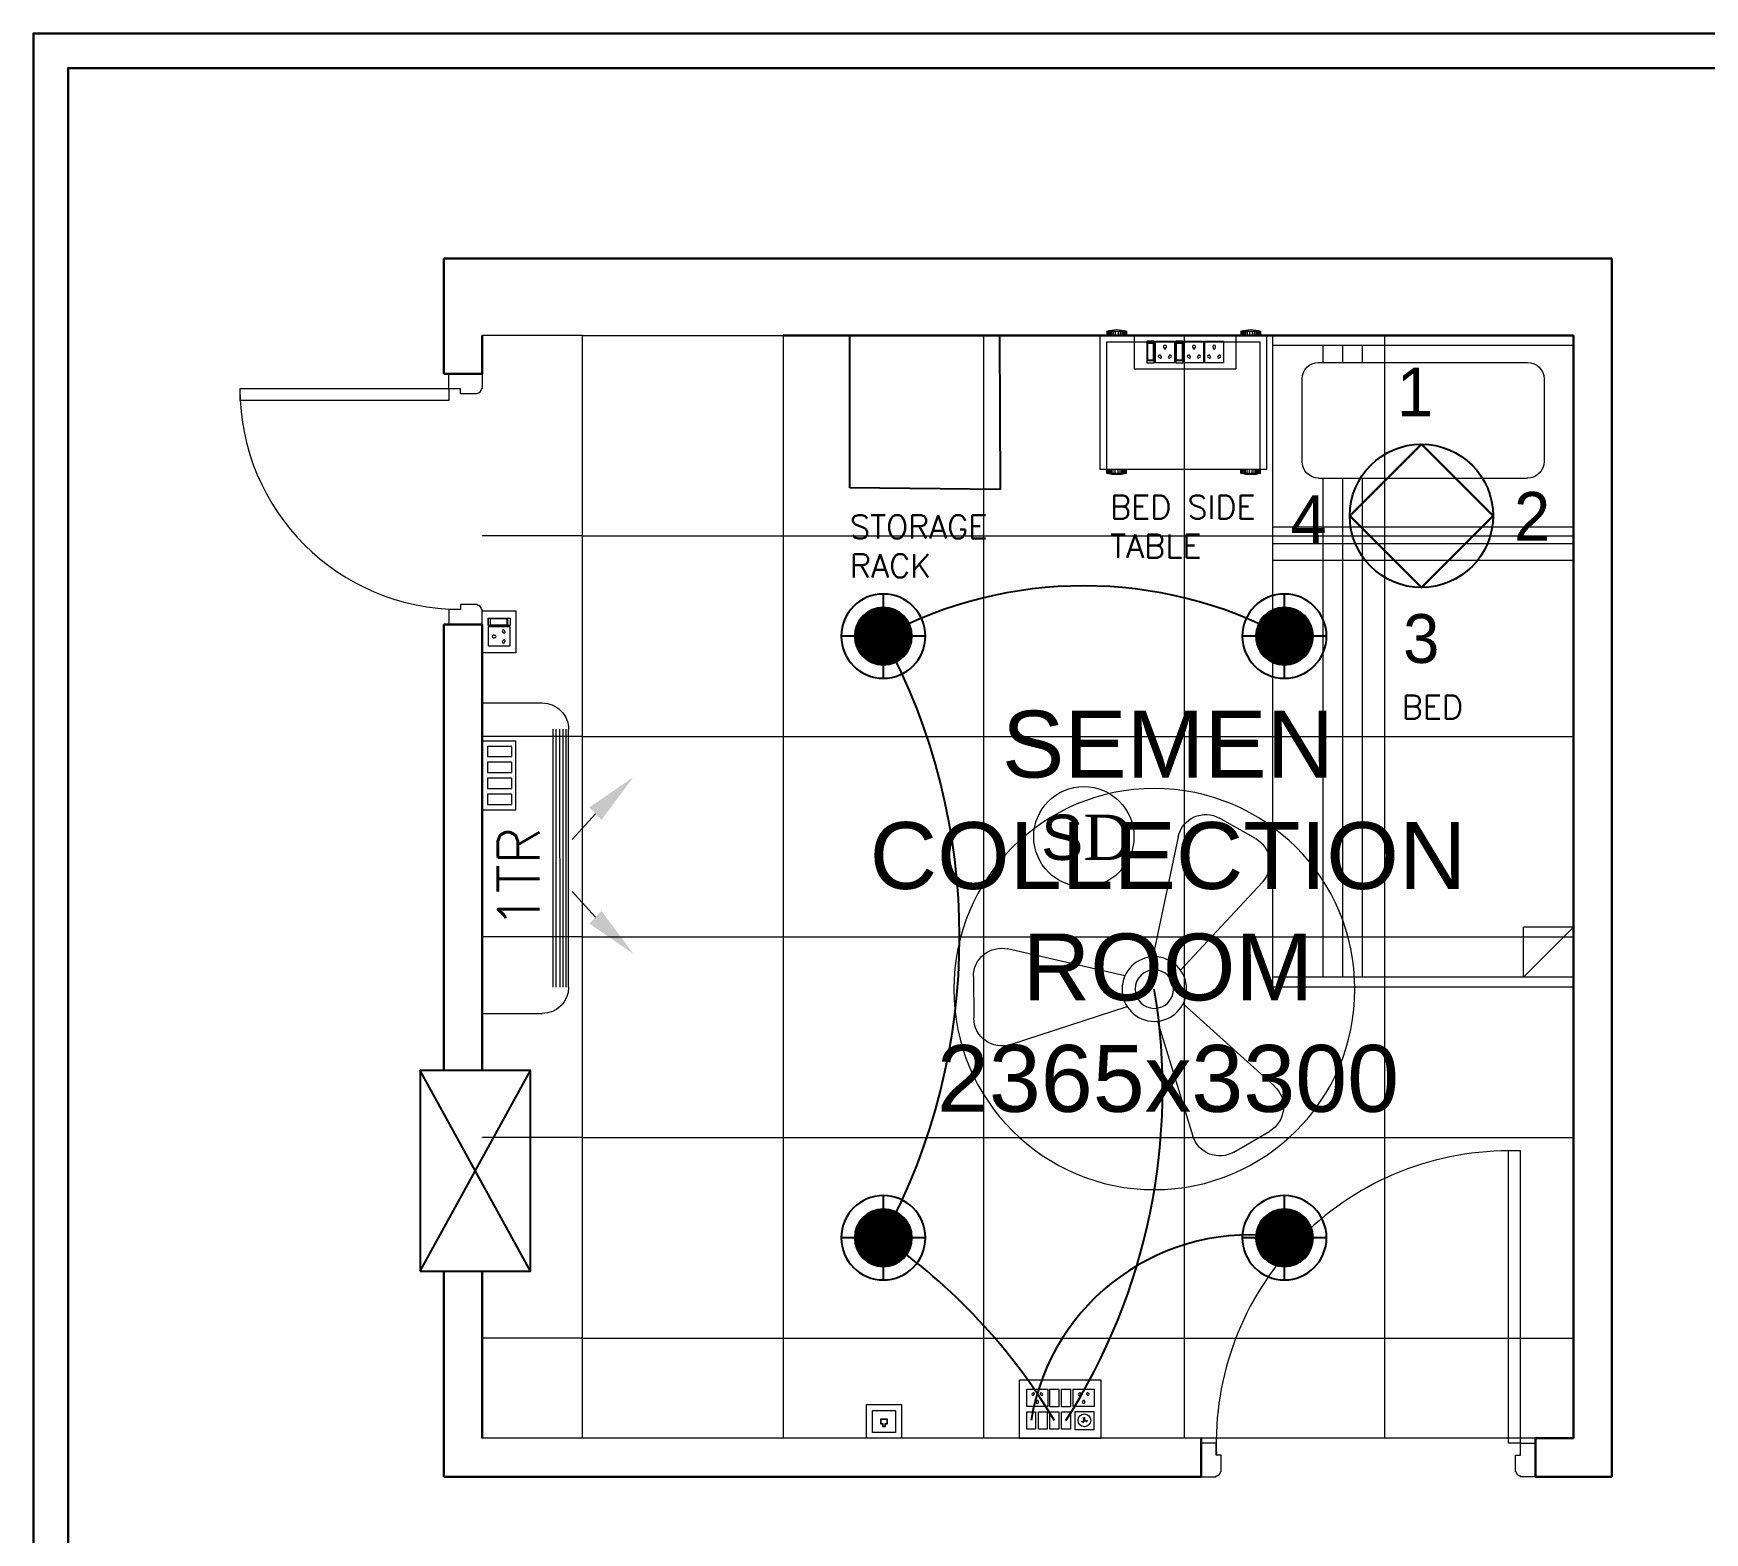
# Model space of a CAD drawing. Header units: millimetres. Extents: x 3552052 to 4144896, y -707811 to -630695.
# Drawn here: x 3871819 to 3876819, y -686767 to -682282 of the extents above; entities that cross this region are included whole.
import ezdxf

# ---------------------------------------------------------------- set-up
doc = ezdxf.new("R2010")
doc.units = ezdxf.units.MM
doc.header["$LTSCALE"] = 6
doc.header["$MEASUREMENT"] = 0
doc.layers.get('0').update_dxf_attribs({"linetype": 'CONTINUOUS', "lineweight": 0})
for name, color, linetype, lineweight in [('DIM', 7, 'CONTINUOUS', 0), ('DOOR', 44, 'CONTINUOUS', 0), ('ELE-1200MM CEILINGFAN', 6, 'CONTINUOUS', 0), ('ELE-12M RAW&UPS SB', 40, 'CONTINUOUS', 0), ('ELE-12W LED', 1, 'CONTINUOUS', 0), ('ELE-12W UPS LIGHT', 3, 'CONTINUOUS', 0), ('ELE-2NOS OF 6-16 RAW POWER SOCKET', 1, 'CONTINUOUS', 0), ('ELE-3NOS 6-16A POWER SOCKET', 5, 'CONTINUOUS', 0), ('ELE-4M RAW P.SB', 40, 'CONTINUOUS', 0), ('ELE-4M UPS P.SB', 3, 'CONTINUOUS', 0), ('ELE.LAN POINT', 3, 'CONTINUOUS', 0), ('EQP', 6, 'CONTINUOUS', 0), ('FA-BELOW SMOKE DERECTOR', 1, 'CONTINUOUS', 0), ('furniture', 33, 'CONTINUOUS', 0), ('HVAC_HI_WALL_1TR', 1, 'CONTINUOUS', 0), ('M HVAC HIGH WALL UNIT', 3, 'CONTINUOUS', 0), ('MEP_HVAC_TEXT', 7, 'CONTINUOUS', 0), ('WALL', 8, 'CONTINUOUS', 0), ('WIN', 151, 'CONTINUOUS', 0)]:
    doc.layers.add(name, color=color, linetype=linetype, lineweight=lineweight)
doc.layers.add('ELE-6A AC SOCKET', color=7, linetype='CONTINUOUS', lineweight=0, true_color=0x00ceb6)
doc.layers.add('ELE-LIGHTING WIRING', color=7, linetype='CONTINUOUS', lineweight=0, true_color=0x63d7b6)
doc.styles.add('ARIAL', font='arial.ttf')
doc.styles.add('PDF Times New Roman', font='times.ttf')
doc.styles.get("Standard").update_dxf_attribs({"font": 'SIMPLEX'})
doc.styles.add('VERDANA', font='verdana.ttf')

# ---------------------------------------------------------------- blocks, each defined once
blk = doc.blocks.new('FRR')
at = {"layer": 'ELE-4M UPS P.SB', "color": 251, "linetype": 'ByBlock'}
for p, q in [((3567365.5, -675052.3), (3567065.5, -675052.3)), ((3567965.5, -675052.3), (3567965.5, -678352.3)), ((3568565.5, -675052.3), (3568565.5, -678352.3)), ((3569165.5, -675052.3), (3569165.5, -678352.3)), ((3569765.5, -675052.3), (3569765.5, -678352.3)), ((3567365.5, -675652.3), (3567065.5, -675652.3)), ((3567365.5, -675652.3), (3570330.5, -675652.3)), ((3567365.5, -676252.3), (3567065.5, -676252.3)), ((3567365.5, -676252.3), (3570330.5, -676252.3)), ((3567365.5, -676852.3), (3567065.5, -676852.3)), ((3567365.5, -676852.3), (3570330.5, -676852.3)), ((3567365.5, -677452.3), (3567065.5, -677452.3)), ((3567365.5, -677452.3), (3570330.5, -677452.3)), ((3567365.5, -678052.3), (3567065.5, -678052.3)), ((3567365.5, -678052.3), (3570330.5, -678052.3)), ((3567365.5, -678352.3), (3567065.5, -678352.3))]:
    blk.add_line(p, q, dxfattribs=at)
blk.add_lwpolyline([(3567365.5, -675052.3), (3570330.5, -675052.3), (3570330.5, -678352.3), (3567365.5, -678352.3)], close=True, dxfattribs=at)
blk = doc.blocks.new('SDFF')
at = {"layer": 'ELE-4M RAW P.SB'}
for p, q in [((0, -100), (0, 0)), ((207.1, 0, 0), (0, 0)), ((207.1, -100, 0), (207.1, 0, 0)), ((207.1, -100, 0), (0, -100))]:
    blk.add_line(p, q, dxfattribs=at)
at = {"layer": 'ELE-4M RAW P.SB', "color": 3, "linetype": 'ByBlock'}
blk.add_lwpolyline([(47.2, -84.5), (47.2, -11.2), (16.7, -11.2), (16.7, -84.5)], close=True, dxfattribs=at)
at = {"layer": 'ELE-4M RAW P.SB', "linetype": 'ByBlock'}
for points in [[(94.9, -84.5), (94.9, -11.2), (64.4, -11.2), (64.4, -84.5)], [(142.6, -84.5), (142.6, -11.2), (112.1, -11.2), (112.1, -84.5)], [(190.3, -84.5), (190.3, -11.2), (159.8, -11.2), (159.8, -84.5)]]:
    blk.add_lwpolyline(points, close=True, dxfattribs=at)
blk = doc.blocks.new('A$C19B8274B')
at = {"layer": 'DOOR'}
for p, q in [((-45, 925), (-80, 925)), ((-80, 50), (-80, 925)), ((-45, 50), (-45, 925)), ((-45, 50), (-80, 50)), ((-955, -50), (-955, -47.5)), ((-940, -35), (-942.5, -35)), ((-60, -35), (-57.5, -35)), ((-45, -50), (-45, -47.5))]:
    blk.add_line(p, q, dxfattribs=at)
for points in [[(-940, 15), (-955, 15), (-955, 50), (-1000, 50), (-1000, -50), (-955, -50)], [(-60, 15), (-45, 15), (-45, 50), (0, 50), (0, -50), (-45, -50)], [(-940, -35), (-940, 15)], [(-60, -35), (-60, 15)]]:
    blk.add_lwpolyline(points, dxfattribs=at)
at = {"layer": 'DOOR', "color": 145}
blk.add_arc((-80, 50), 875, 90, 182.2924, dxfattribs=at)
at = {"layer": 'DOOR'}
for centre, start, end in [((-955, -35), 270, 0), ((-45, -35), 180, 270)]:
    blk.add_arc(centre, 12.5, start, end, dxfattribs=at)
blk = doc.blocks.new('5')
at = {"layer": 'ELE-12M RAW&UPS SB', "color": 40, "ltscale": 10}
for p, q in [((3595754.1, -684830.6), (3595746.6, -684829.2)), ((3595747.9, -684825.4), (3595754.5, -684829.6)), ((3595755.5, -684840.2), (3595755.9, -684832.4)), ((3595757, -684828.9), (3595762, -684823.1)), ((3595757, -684832.2), (3595759.5, -684839.4)), ((3595764.6, -684826.2), (3595757.6, -684829.8))]:
    blk.add_line(p, q, dxfattribs=at)
for points in [[(3595950.5, -684951.6), (3595706.7, -684951.6), (3595706.7, -684776.6), (3595950.5, -684776.6)], [(3595784.7, -684803.3), (3595726.6, -684803.3), (3595726.6, -684856.1), (3595784.7, -684856.1)], [(3595824.4, -684856.4), (3595798, -684856.4), (3595798, -684803.6), (3595824.4, -684803.6)], [(3595859.1, -684856.4), (3595832.7, -684856.4), (3595832.7, -684803.6), (3595859.1, -684803.6)], [(3595893.8, -684856.4), (3595867.4, -684856.4), (3595867.4, -684803.6), (3595893.8, -684803.6)], [(3595824.4, -684923.9), (3595798, -684923.9), (3595798, -684871.1), (3595824.4, -684871.1)], [(3595859.1, -684923.9), (3595832.7, -684923.9), (3595832.7, -684871.1), (3595859.1, -684871.1)]]:
    blk.add_lwpolyline(points, close=True, dxfattribs=at)
at = {"layer": 'ELE-12M RAW&UPS SB', "color": 3, "linetype": 'ByBlock', "elevation": 0}
blk.add_lwpolyline([(3595928.5, -684856.4), (3595902.1, -684856.4), (3595902.1, -684803.6), (3595928.5, -684803.6)], close=True, dxfattribs=at)
at = {"layer": 'ELE-12M RAW&UPS SB', "color": 40, "ltscale": 10}
for radius in [19.1, 1.78]:
    blk.add_circle((3595756, -684830.6), radius, dxfattribs=at)
at = {"layer": 'ELE-4M RAW P.SB', "color": 40, "ltscale": 10}
for p, q in [((3595726.6, -684871.4), (3595789.7, -684871.4)), ((3595726.6, -684924.2), (3595726.6, -684871.4)), ((3595789.7, -684871.4), (3595789.7, -684924.2)), ((3595865.4, -684871.4), (3595928.5, -684871.4)), ((3595865.4, -684924.2), (3595865.4, -684871.4)), ((3595928.5, -684871.4), (3595928.5, -684924.2)), ((3595789.7, -684924.2), (3595726.6, -684924.2)), ((3595928.5, -684924.2), (3595865.4, -684924.2))]:
    blk.add_line(p, q, dxfattribs=at)
for centre, radius, start, end in [((3595758.2, -684884.8), 3.6, 307.1584, 232.8416), ((3595758.2, -684888.4), 2.29, 161.4031, 18.5969), ((3595896.9, -684884.8), 3.6, 307.1584, 232.8416), ((3595896.9, -684888.4), 2.29, 161.4031, 18.5969), ((3595745, -684908.1), 3.1, 5.2689, 272.51), ((3595747.5, -684910.3), 2.5, 202.6838, 75.0951), ((3595768.9, -684910.3), 2.5, 104.9049, 337.3162), ((3595771.4, -684908.1), 3.1, 267.49, 174.7311), ((3595883.7, -684908.1), 3.1, 5.2689, 272.51), ((3595886.2, -684910.3), 2.5, 202.6838, 75.0951), ((3595907.6, -684910.3), 2.5, 104.9049, 337.3162), ((3595910.1, -684908.1), 3.1, 267.49, 174.7311)]:
    blk.add_arc(centre, radius, start, end, dxfattribs=at)
blk = doc.blocks.new('Voice')
at = {"layer": 'ELE.LAN POINT', "color": 6}
for points in [[(0, -31.8), (127.9, -31.8), (127.9, 92), (0, 92)], [(21.9, -10), (106, -10), (106, 70.1), (21.9, 70.1)], [(77.3, 21.4), (69.7, 21.4), (69.7, 11.7), (58.1, 11.7), (58.1, 21.4), (50.6, 21.4), (50.6, 38.7), (77.3, 38.7)], [(75.9, 22.8), (68.4, 22.8), (68.4, 13), (59.5, 13), (59.5, 22.8), (52, 22.8), (52, 37.4), (75.9, 37.4)]]:
    blk.add_lwpolyline(points, close=True, dxfattribs=at)
blk = doc.blocks.new('HI WALL SPLIT AC UNIT 1TR')
at = {"layer": 'M HVAC HIGH WALL UNIT', "color": 1, "lineweight": 5}
for p, q in [((1294404.3, -128752), (1294404.3, -129681)), ((1294404.3, -128752), (1294583.6, -128752)), ((1294662.3, -128830.7), (1294662.3, -129602.2)), ((1294404.3, -129681), (1294583.6, -129681))]:
    blk.add_line(p, q, dxfattribs=at)
at = {"layer": 'M HVAC HIGH WALL UNIT', "color": 8, "lineweight": 5}
for p, q in [((1294616.1, -128830.7), (1294616.1, -129602.2)), ((1294625.4, -128830.7), (1294625.4, -129602.2)), ((1294636.9, -128830.7), (1294636.9, -129602.2)), ((1294646.2, -128830.7), (1294646.2, -129602.2)), ((1294655.4, -128830.7), (1294655.4, -129602.2))]:
    blk.add_line(p, q, dxfattribs=at)
at = {"layer": 'M HVAC HIGH WALL UNIT', "color": 7, "lineweight": 5}
for p, q in [((1294742.7, -129039.8), (1294673.6, -129117.4)), ((1294742.7, -129349.7), (1294673.6, -129272.1))]:
    blk.add_line(p, q, dxfattribs=at)
at = {"layer": 'M HVAC HIGH WALL UNIT', "color": 1, "lineweight": 5}
for centre, start, end in [((1294583.6, -128830.7), 0, 90), ((1294583.6, -129602.2), 270, 0)]:
    blk.add_arc(centre, 78.8, start, end, dxfattribs=at)
at = {"layer": 'M HVAC HIGH WALL UNIT', "color": 7, "lineweight": 5}
for points in [[(1294760.9, -129058.7), (1294724.5, -129020.9), (1294856.2, -128930.6)], [(1294760.9, -129330.8), (1294724.5, -129368.6), (1294856.2, -129458.9)]]:
    blk.add_solid(points, dxfattribs=at)
blk = doc.blocks.new('EQ2WE')
at = {"layer": 'ELE-6A AC SOCKET', "lineweight": 0}
for p, q in [((-99, 170), (-215, 170)), ((-215, 170), (-215, 36)), ((-99, 36), (-99, 170)), ((-91, 36), (-91, 170)), ((-91, 170), (-45, 170)), ((-45, 170), (-91, 170)), ((-87, 51), (-87, 155)), ((-87, 155), (-48, 155)), ((-48, 155), (-48, 51)), ((-45, 170), (-45, 36)), ((-45, 170), (-45, 36)), ((-215, 36), (-99, 36)), ((-45, 36), (-91, 36)), ((-48, 55), (-87, 55)), ((-48, 51), (-87, 51))]:
    blk.add_line(p, q, dxfattribs=at)
blk.add_lwpolyline([(0, 0), (-257, 0), (-257, 206), (0, 206)], close=True, dxfattribs=at)
for centre, radius, start, end in [((-157, 136), 9.08, 307.1584, 232.8416), ((-157, 127), 5.79, 161.4031, 18.5969), ((-190, 77), 7.83, 5.2689, 272.51), ((-184, 72), 6.31, 202.6838, 75.0951), ((-130, 72), 6.31, 104.9049, 337.3162), ((-124, 77), 7.83, 267.49, 174.7311)]:
    blk.add_arc(centre, radius, start, end, dxfattribs=at)
blk = doc.blocks.new('543WYH')
at = {"layer": 'ELE-2NOS OF 6-16 RAW POWER SOCKET', "color": 30, "linetype": 'ByBlock', "lineweight": 0}
for p, q in [((-123.5, -57), (-123.5, -90.8)), ((-26.5, -57), (-123.5, -57)), ((-26.5, -57), (-123.5, -57)), ((-113, -59.8), (-113, -88)), ((-37, -59.8), (-113, -59.8)), ((-109.6, -59.8), (-109.6, -88)), ((-37, -88), (-37, -59.8)), ((-26.5, -57), (-26.5, -90.8)), ((-26.5, -90.8), (-26.5, -57)), ((-123.5, -90.8), (-26.5, -90.8)), ((-123.5, -96.4), (-26.5, -96.4)), ((-123.5, -181.4), (-123.5, -96.4)), ((-113, -88), (-37, -88)), ((-26.5, -96.4), (-26.5, -181.4)), ((-26.5, -181.4), (-123.5, -181.4)), ((-123.5, -187.1), (-123.5, -220.9)), ((-26.5, -187.1), (-123.5, -187.1)), ((-26.5, -187.1), (-123.5, -187.1)), ((-123.5, -220.9), (-26.5, -220.9)), ((-113, -189.9), (-113, -218)), ((-37, -189.9), (-113, -189.9)), ((-113, -218), (-37, -218)), ((-109.6, -189.9), (-109.6, -218)), ((-37, -218), (-37, -189.9)), ((-26.5, -187.1), (-26.5, -220.9)), ((-26.5, -220.9), (-26.5, -187.1)), ((-123.5, -311.5), (-123.5, -226.5)), ((-123.5, -226.5), (-26.5, -226.5)), ((-26.5, -226.5), (-26.5, -311.5)), ((-26.5, -311.5), (-123.5, -311.5)), ((-123.5, -402.2), (-123.5, -317.1)), ((-123.5, -317.1), (-26.5, -317.1)), ((-26.5, -317.1), (-26.5, -402.2)), ((-26.5, -402.2), (-123.5, -402.2))]:
    blk.add_line(p, q, dxfattribs=at)
blk.add_lwpolyline([(-150, 0), (-150, -459.1), (0, -459.1), (0, 0)], close=True, dxfattribs=at)
for centre, radius, start, end in [((-97.9, -119.2), 4.6, 112.68381, 345.09514), ((-93.9, -114.7), 5.7, 275.26891, 182.51003), ((-57.7, -138.9), 4.22, 71.40312, 288.59688), ((-51, -138.9), 6.62, 217.15837, 142.84163), ((-97.9, -158.6), 4.6, 14.90486, 247.31619), ((-93.9, -163.1), 5.7, 177.48997, 84.73109), ((-97.9, -249.3), 4.6, 112.68381, 345.09514), ((-97.9, -288.7), 4.6, 14.90486, 247.31619), ((-93.9, -244.8), 5.7, 275.26891, 182.51003), ((-93.9, -293.2), 5.7, 177.48997, 84.73109), ((-57.7, -269), 4.22, 71.40312, 288.59688), ((-51, -269), 6.62, 217.15837, 142.84163), ((-97.9, -339.9), 4.6, 112.68381, 345.09514), ((-97.9, -379.4), 4.6, 14.90486, 247.31619), ((-93.9, -335.4), 5.7, 275.26891, 182.51003), ((-57.7, -359.7), 4.22, 71.40312, 288.59688), ((-51, -359.7), 6.62, 217.15837, 142.84163), ((-93.9, -383.9), 5.7, 177.48997, 84.73109)]:
    blk.add_arc(centre, radius, start, end, dxfattribs=at)
blk = doc.blocks.new('QWE')
at = {"layer": 'ELE-12W UPS LIGHT', "lineweight": 25}
h = blk.add_hatch(dxfattribs=at)
h.set_pattern_fill('ANSI31', color=8)
h.set_pattern_definition([(45, (-1135553.9097, 459369.4158), (-2.24506403, 2.24506403), [])])
edge = h.paths.add_edge_path()
edge.add_arc((0, 0), 85.7, 0, 360)
at = {"layer": 'ELE-12W UPS LIGHT', "color": 3, "lineweight": 25}
for p, q in [((0, -126.1), (0, 126.1)), ((-126.1, 0), (126.1, 0))]:
    blk.add_line(p, q, dxfattribs=at)
for radius in [126.1, 85.7]:
    blk.add_circle((0, 0), radius, dxfattribs=at)
blk = doc.blocks.new('18W LED')
at = {"layer": 'ELE-12W LED', "lineweight": 25}
h = blk.add_hatch(dxfattribs=at)
h.set_pattern_fill('ANSI31', color=252)
h.set_pattern_definition([(45, (-1135553.9097, 459369.4158), (-2.24506403, 2.24506403), [])])
edge = h.paths.add_edge_path()
edge.add_arc((0, 0), 85.7, 0, 360)
at = {"layer": 'ELE-12W LED', "color": 1, "lineweight": 25}
for p, q in [((0, -126.1), (0, 126.1)), ((-126.1, 0), (126.1, 0))]:
    blk.add_line(p, q, dxfattribs=at)
for radius in [126.1, 85.7]:
    blk.add_circle((0, 0), radius, dxfattribs=at)
blk = doc.blocks.new('SMOKE DETECTOR')
at = {"layer": 'FA-BELOW SMOKE DERECTOR', "color": 7}
blk.add_circle((931028.7, -118293.9), 166, dxfattribs=at)
at = {"layer": 'FA-BELOW SMOKE DERECTOR', "insert": (930887.1, -118373), "char_height": 150, "attachment_point": 7, "style": 'PDF Times New Roman'}
blk.add_mtext('{\\fArial|b0|i0|c0|p34;S}D', dxfattribs=at)
blk = doc.blocks.new('A$C07FB25EA')
at = {"layer": 'ELE-1200MM CEILINGFAN', "color": 3}
for p, q in [((6.53, 13.37), (9.47, 11.64)), ((0.26, 2.64), (3.17, 12.07)), ((9.84, 7.94), (2.36, 1.21)), ((-11.8, 4.55), (-2.22, 1.44)), ((-14.84, -1.03), (-14.81, 2.38)), ((-2.41, -1.1), (-12.04, -3.29)), ((1.96, -12.49), (-0.13, -2.65)), ((2.16, -1.54), (8.87, -8.78)), ((8.31, -12.34), (5.35, -14.02))]:
    blk.add_line(p, q, dxfattribs=at)
at = {"layer": 'ELE-1200MM CEILINGFAN', "color": 5, "ltscale": 10}
blk.add_circle((0, 0), 16.45, dxfattribs=at)
at = {"layer": 'ELE-1200MM CEILINGFAN', "color": 3}
for radius in [2.65, 1.58]:
    blk.add_circle((0, 0), radius, dxfattribs=at)
for centre, start, end in [((5.36, 11.38), 59.5281, 162.5229), ((8.3, 9.66), 311.9493, 59.5281), ((-12.51, 2.36), 71.9493, 179.5281), ((-12.54, -1.05), 179.5281, 282.5229), ((7.18, -10.34), 299.5281, 42.5229), ((4.21, -12.02), 191.9493, 299.5281)]:
    blk.add_arc(centre, 2.3, start, end, dxfattribs=at)
blk = doc.blocks.new('750')
at = {"layer": 'DOOR'}
for p, q in [((-50, 705), (-47.5, 705)), ((-35, 690), (-35, 692.5)), ((-35, 60), (-35, 57.5)), ((50, 45), (50, 80)), ((50, 80), (675, 80)), ((675, 45), (675, 80)), ((-50, 45), (-47.5, 45)), ((50, 45), (675, 45))]:
    blk.add_line(p, q, dxfattribs=at)
for points in [[(15, 690), (15, 705), (50, 705), (50, 750), (-50, 750), (-50, 705)], [(-35, 690), (15, 690)], [(15, 60), (15, 45), (50, 45), (50, 0), (-50, 0), (-50, 45)], [(-35, 60), (15, 60)]]:
    blk.add_lwpolyline(points, dxfattribs=at)
for centre, start, end in [((-35, 705), 180, 270), ((-35, 45), 90, 180)]:
    blk.add_arc(centre, 12.5, start, end, dxfattribs=at)
at = {"layer": 'DOOR', "color": 145}
blk.add_arc((15, 45), 660, 0, 90, dxfattribs=at)
blk = doc.blocks.new('A$C45A5314D')
at = {"layer": 'furniture', "color": 6, "ltscale": 0.75}
for p, q in [((-1950, 467.5), (-1950, 967.5)), ((-1950, 967.5), (-1550, 967.5)), ((-1550, 967.5), (-1550, 467.5)), ((-1962.2, 946.4), (-1950, 946.4)), ((-1962.2, 946.4), (-1962.2, 887.3)), ((-1962.2, 945.5), (-1950, 945.5)), ((-1962.2, 944.4), (-1950, 944.4)), ((-1962.2, 943.2), (-1950, 943.2)), ((-1962.2, 941.5), (-1950, 941.5)), ((-1962.2, 939.2), (-1950, 939.2)), ((-1962.2, 936.2), (-1950, 936.2)), ((-1962.2, 932), (-1950, 932)), ((-1962.2, 927.1), (-1950, 927.1)), ((-1962.2, 920.9), (-1950, 920.9)), ((-1962.2, 912.9), (-1950, 912.9)), ((-1962.2, 906.7), (-1950, 906.7)), ((-1962.2, 901.8), (-1950, 901.8)), ((-1930.3, 947.8), (-1930.3, 487.2)), ((-1930.3, 947.8), (-1550, 947.8)), ((-1537.8, 946.4), (-1550, 946.4)), ((-1537.8, 945.5), (-1550, 945.5)), ((-1537.8, 944.4), (-1550, 944.4)), ((-1537.8, 943.2), (-1550, 943.2)), ((-1537.8, 941.5), (-1550, 941.5)), ((-1537.8, 939.2), (-1550, 939.2)), ((-1537.8, 936.2), (-1550, 936.2)), ((-1537.8, 932), (-1550, 932)), ((-1537.8, 927.1), (-1550, 927.1)), ((-1537.8, 920.9), (-1550, 920.9)), ((-1537.8, 912.9), (-1550, 912.9)), ((-1537.8, 906.7), (-1550, 906.7)), ((-1537.8, 901.8), (-1550, 901.8)), ((-1537.8, 946.4), (-1537.8, 887.3)), ((-1962.2, 897.6), (-1950, 897.6)), ((-1962.2, 894.6), (-1950, 894.6)), ((-1962.2, 892.3), (-1950, 892.3)), ((-1962.2, 890.6), (-1950, 890.6)), ((-1962.2, 889.4), (-1950, 889.4)), ((-1962.2, 888.2), (-1950, 888.2)), ((-1962.2, 887.3), (-1950, 887.3)), ((-1537.8, 897.6), (-1550, 897.6)), ((-1537.8, 894.6), (-1550, 894.6)), ((-1537.8, 892.3), (-1550, 892.3)), ((-1537.8, 890.6), (-1550, 890.6)), ((-1537.8, 889.4), (-1550, 889.4)), ((-1537.8, 888.2), (-1550, 888.2)), ((-1537.8, 887.3), (-1550, 887.3)), ((-1962.2, 545.4), (-1950, 545.4)), ((-1962.2, 545.4), (-1962.2, 486.3)), ((-1962.2, 544.5), (-1950, 544.5)), ((-1962.2, 543.4), (-1950, 543.4)), ((-1962.2, 542.2), (-1950, 542.2)), ((-1962.2, 540.4), (-1950, 540.4)), ((-1962.2, 538.1), (-1950, 538.1)), ((-1962.2, 535.2), (-1950, 535.2)), ((-1962.2, 531), (-1950, 531)), ((-1962.2, 526.1), (-1950, 526.1)), ((-1962.2, 519.9), (-1950, 519.9)), ((-1962.2, 511.9), (-1950, 511.9)), ((-1962.2, 505.7), (-1950, 505.7)), ((-1962.2, 500.7), (-1950, 500.7)), ((-1537.8, 545.4), (-1550, 545.4)), ((-1537.8, 544.5), (-1550, 544.5)), ((-1537.8, 543.4), (-1550, 543.4)), ((-1537.8, 542.2), (-1550, 542.2)), ((-1537.8, 540.4), (-1550, 540.4)), ((-1537.8, 538.1), (-1550, 538.1)), ((-1537.8, 535.2), (-1550, 535.2)), ((-1537.8, 531), (-1550, 531)), ((-1537.8, 526.1), (-1550, 526.1)), ((-1537.8, 519.9), (-1550, 519.9)), ((-1537.8, 511.9), (-1550, 511.9)), ((-1537.8, 505.7), (-1550, 505.7)), ((-1537.8, 500.7), (-1550, 500.7)), ((-1537.8, 545.4), (-1537.8, 486.3)), ((-1962.2, 496.6), (-1950, 496.6)), ((-1962.2, 493.6), (-1950, 493.6)), ((-1962.2, 491.3), (-1950, 491.3)), ((-1962.2, 489.6), (-1950, 489.6)), ((-1962.2, 488.4), (-1950, 488.4)), ((-1962.2, 487.2), (-1950, 487.2)), ((-1962.2, 486.3), (-1950, 486.3)), ((-1962.2, 486.3), (-1950, 486.3)), ((-1550, 467.5), (-1950, 467.5)), ((-1550, 487.2), (-1930.3, 487.2)), ((-1537.8, 496.6), (-1550, 496.6)), ((-1537.8, 493.6), (-1550, 493.6)), ((-1537.8, 491.3), (-1550, 491.3)), ((-1537.8, 489.6), (-1550, 489.6)), ((-1537.8, 488.4), (-1550, 488.4)), ((-1537.8, 487.2), (-1550, 487.2)), ((-1537.8, 486.3), (-1550, 486.3))]:
    blk.add_line(p, q, dxfattribs=at)
at = {"layer": 'furniture', "color": 6}
for p, q in [((0, 450), (-1950, 450)), ((-1950, 450), (-1950, -450)), ((-1920.5, 450), (-1920.5, -450)), ((-1376.5, -450), (-1376.5, 450)), ((-1326.5, -450), (-1326.5, 450)), ((-1276.5, -450), (-1276.5, 450)), ((-29.5, -450), (-29.5, 450)), ((0, -450), (0, 450)), ((-1572.3, 361.9), (-1819.8, 361.9)), ((-1920.5, 300), (-1869, 300)), ((-1869, 312.7), (-1869, -312.7)), ((-1523.1, 312.7), (-1523.1, -312.7)), ((-1523.1, 300), (-29.5, 300)), ((-1920.5, 240.9), (-1869, 240.9)), ((-1523.1, 240.9), (-29.5, 240.9)), ((-1920.5, 181.9), (-1869, 181.9)), ((-1523.1, 181.9), (-29.5, 181.9)), ((-179.5, -450), (-29.5, -300)), ((-179.5, -450), (-179.5, -300)), ((-29.5, -300), (-179.5, -300)), ((-1819.8, -361.9), (-1572.3, -361.9)), ((-1950, -450), (0, -450))]:
    blk.add_line(p, q, dxfattribs=at)
at = {"layer": 'furniture', "color": 6, "ltscale": 0.75}
for centre, start, end in [((-1876, 916.9), 161.0754, 198.9247), ((-1624, 916.9), 341.0754, 18.9247), ((-1876, 515.9), 161.0754, 198.9247), ((-1624, 515.9), 341.0754, 18.9247)]:
    blk.add_arc(centre, 91.1, start, end, dxfattribs=at)
at = {"layer": 'furniture', "color": 6}
for centre, start, end in [((-1819.8, 312.7), 90, 180), ((-1572.3, 312.7), 0, 90), ((-1819.8, -312.7), 180, 270), ((-1572.3, -312.7), 270, 0)]:
    blk.add_arc(centre, 49.2, start, end, dxfattribs=at)

msp = doc.modelspace()

# ---------------------------------------------------------------- linework, layer by layer
at = {"color": 7, "lineweight": 30}
for points in [[(3881819.3, -682281.5), (3881819.3, -698426.2), (3871819.3, -698426.2), (3871819.3, -682281.5)], [(3881715.7, -682385.2), (3881715.7, -698322.6), (3871922.9, -698322.6), (3871922.9, -682385.2)], [(3875972.1, -683510.5), (3875757.7, -683724.9), (3875972.1, -683939.4), (3876186.6, -683724.9), (3875972.1, -683510.5)]]:
    msp.add_lwpolyline(points, close=True, dxfattribs=at)
at = {"lineweight": -3}
msp.add_circle((3875972.1, -683724.9), 214.4, dxfattribs=at)
at = {"layer": 'ELE-LIGHTING WIRING', "lineweight": -3}
for centre, radius, start, end in [((3874962.2, -685205.6), 1271.2, 61.8353, 118.1647), ((3872700.9, -684984.9), 1889.4, 331.5527, 28.4473), ((3873359.7, -685441.8), 1838.1, 327.4223, 9.4226), ((3873351.8, -687343.8), 1774.5, 30.9356, 55.2948)]:
    msp.add_arc(centre, radius, start, end, dxfattribs=at)
at = {"layer": 'ELE-LIGHTING WIRING', "color": 254, "lineweight": -3, "true_color": 0xdebad0}
msp.add_arc((3875457.3, -686537.9), 661.4, 80.8769, 170.7432, dxfattribs=at)
at = {"layer": 'EQP', "lineweight": -3}
for p, q in [((3874261.7, -683641.1), (3874261.7, -683184.9)), ((3874709.7, -683186.2), (3874711.6, -683646.2)), ((3874711.6, -683646.2), (3874261.7, -683641.1))]:
    msp.add_line(p, q, dxfattribs=at)
at = {"layer": 'WALL', "color": 7, "lineweight": 30}
for p, q in [((3873047.2, -683299.9), (3873047.2, -682954.9)), ((3876542.2, -682954.9), (3873047.2, -682954.9)), ((3876542.2, -686599.9), (3876542.2, -682954.9)), ((3873162.2, -683299.9), (3873162.2, -683184.9)), ((3876427.2, -683184.9), (3874062.2, -683184.9)), ((3876427.2, -686484.9), (3876427.2, -683184.9)), ((3873162.2, -683299.9), (3873047.2, -683299.9)), ((3873162.2, -684049.9), (3873047.2, -684049.9)), ((3873047.2, -685384.9), (3873047.2, -684049.9)), ((3873162.2, -684900.9), (3873162.2, -684049.9)), ((3873162.2, -685384.9, 101230.8), (3873162.2, -684884.9, 101230.8)), ((3873047.2, -686599.9), (3873047.2, -685984.9, -101230.8)), ((3873162.2, -686484.9), (3873162.2, -685984.9)), ((3875313.1, -686484.9), (3875313.1, -686599.9)), ((3876427.2, -686484.9), (3876313.1, -686484.9)), ((3876313.1, -686484.9), (3876313.1, -686599.9)), ((3876427.2, -686484.9), (3876313.1, -686484.9)), ((3873047.2, -686599.9), (3875313.1, -686599.9)), ((3876542.2, -686599.9), (3876313.1, -686599.9))]:
    msp.add_line(p, q, dxfattribs=at)
at = {"layer": 'WIN', "color": 251, "lineweight": -3}
for p, q in [((3873306.4, -685984.9), (3872976.4, -685384.9)), ((3872976.4, -685984.9), (3873306.4, -685384.9))]:
    msp.add_line(p, q, dxfattribs=at)
msp.add_lwpolyline([(3872976.4, -685984.9), (3873306.4, -685984.9), (3873306.4, -685384.9), (3872976.4, -685384.9)], close=True, dxfattribs=at)

# ---------------------------------------------------------------- block references
at = {"layer": 'DOOR', "color": 251, "lineweight": -3, "rotation": 180}
msp.add_blockref('750', (3873112.2, -683299.9), dxfattribs=at)
at = {"layer": 'DOOR', "color": 251, "lineweight": -3}
msp.add_blockref('A$C19B8274B', (3876313.1, -686549.9), dxfattribs=at)
at = {"layer": 'ELE-1200MM CEILINGFAN', "color": 7, "lineweight": 30, "ltscale": 8, "xscale": -36.47592107175105, "yscale": 36.47592107175105, "zscale": 36.47592107175105, "rotation": 180}
msp.add_blockref('A$C07FB25EA', (3875173, -685140.9), dxfattribs=at)
at = {"layer": 'ELE-12M RAW&UPS SB', "color": 0, "lineweight": -3, "rotation": 180}
msp.add_blockref('5', (7470719.8, -1371261.6), dxfattribs=at)
at = {"layer": 'ELE-12W LED', "color": 6, "lineweight": -3, "xscale": -1}
for p in [(3874362.2, -684084.9), (3875562.2, -684084.9), (3874362.2, -685884.9)]:
    msp.add_blockref('18W LED', p, dxfattribs=at)
at = {"layer": 'ELE-12W UPS LIGHT', "lineweight": -3, "xscale": -1}
msp.add_blockref('QWE', (3875562.2, -685884.9), dxfattribs=at)
at = {"layer": 'ELE-3NOS 6-16A POWER SOCKET', "color": 254, "lineweight": -3, "true_color": 0xdebad0, "xscale": 0.6666666666666666, "yscale": 0.6666666666666666, "zscale": 0.6666666666666666, "rotation": 90}
msp.add_blockref('543WYH', (3875112.2, -683184.9), dxfattribs=at)
at = {"layer": 'ELE-4M RAW P.SB', "color": 0, "lineweight": -3, "rotation": 270}
msp.add_blockref('SDFF', (3873262.2, -684397.9, 0), dxfattribs=at)
at = {"layer": 'ELE-4M UPS P.SB', "color": 0, "lineweight": -3}
msp.add_blockref('FRR', (306096.6, -8132.6), dxfattribs=at)
at = {"layer": 'ELE-6A AC SOCKET', "color": 254, "lineweight": -3, "true_color": 0xdebad0, "xscale": 0.4891628617315313, "yscale": 0.4891628617315313, "zscale": 0.4891628617315313, "rotation": 90}
msp.add_blockref('EQ2WE', (3873262.9, -684009), dxfattribs=at)
at = {"layer": 'ELE.LAN POINT', "color": 7, "lineweight": 30, "xscale": -0.8135966191344682, "yscale": 0.8135966191344682, "zscale": 0.8135966191344682, "rotation": 359.9999999999999}
msp.add_blockref('Voice', (3874416.2, -686459), dxfattribs=at)
at = {"layer": 'FA-BELOW SMOKE DERECTOR', "color": 6, "lineweight": -3, "xscale": 0.9035551315104862, "yscale": 0.9035551315104862, "zscale": 0.9035551315104862}
msp.add_blockref('SMOKE DETECTOR', (3033726.4, -577799.9), dxfattribs=at)
at = {"layer": 'furniture', "color": 251, "lineweight": -3, "xscale": -1, "rotation": 90}
msp.add_blockref('A$C45A5314D', (3875977.2, -685134.9), dxfattribs=at)
at = {"layer": 'HVAC_HI_WALL_1TR', "lineweight": -3, "xscale": -1, "rotation": 180.0064122237991}
msp.add_blockref('HI WALL SPLIT AC UNIT 1TR', (2578772.4, -814110.7), dxfattribs=at)

# ---------------------------------------------------------------- texts
at = {"lineweight": -3, "ltscale": 0.1, "char_height": 136.805, "width": 184.566, "attachment_point": 5, "rotation": 0.1103}
for s, insert in [('\\pxqc;{\\F.shx.shx;\\H1.0669x;1}', (3875952.8, -683354.5)), ('\\pxqc;{\\F.shx.shx.shx.shx;\\H1.0669x;4}', (3875634.4, -683736.4)), ('\\pxqc;{\\F.shx.shx.shx;\\H1.0669x;2}', (3876303.3, -683726.6)), ('\\pxqc;{\\F.shx.shx.shx.shx;\\H1.0669x;3}', (3875971.6, -684093))]:
    msp.add_mtext(s, dxfattribs=dict(at, insert=insert))
at = {"layer": 'DIM', "color": 7, "lineweight": -3, "insert": (3875213.9, -684909.4), "char_height": 200, "width": 1980.803, "attachment_point": 5, "style": 'ARIAL'}
msp.add_mtext('SEMEN COLLECTION ROOM 2365x3300', dxfattribs=at)
at = {"layer": 'MEP_HVAC_TEXT', "lineweight": -3, "char_height": 70, "attachment_point": 1}
for s, width, insert in [('BED SIDE TABLE', 629.633, (3875040.9, -683663.7)), ('STORAGE RACK', 399.724, (3874262.4, -683722.8)), ('BED', 457.923, (3875913.6, -684262))]:
    msp.add_mtext_dynamic_manual_height_columns(s, width=width, gutter_width=10, heights=[0], dxfattribs=dict(at, insert=insert))
at = {"layer": 'MEP_HVAC_TEXT', "color": 0, "lineweight": -3, "insert": (3873208.9, -684655.7), "char_height": 125, "attachment_point": 3, "rotation": 89.9931, "style": 'VERDANA'}
msp.add_mtext_dynamic_manual_height_columns('{\\Fromans|c0;\\C256;1TR}', width=1718.699, gutter_width=750, heights=[0], dxfattribs=at)

doc.saveas('drawing.dxf')
